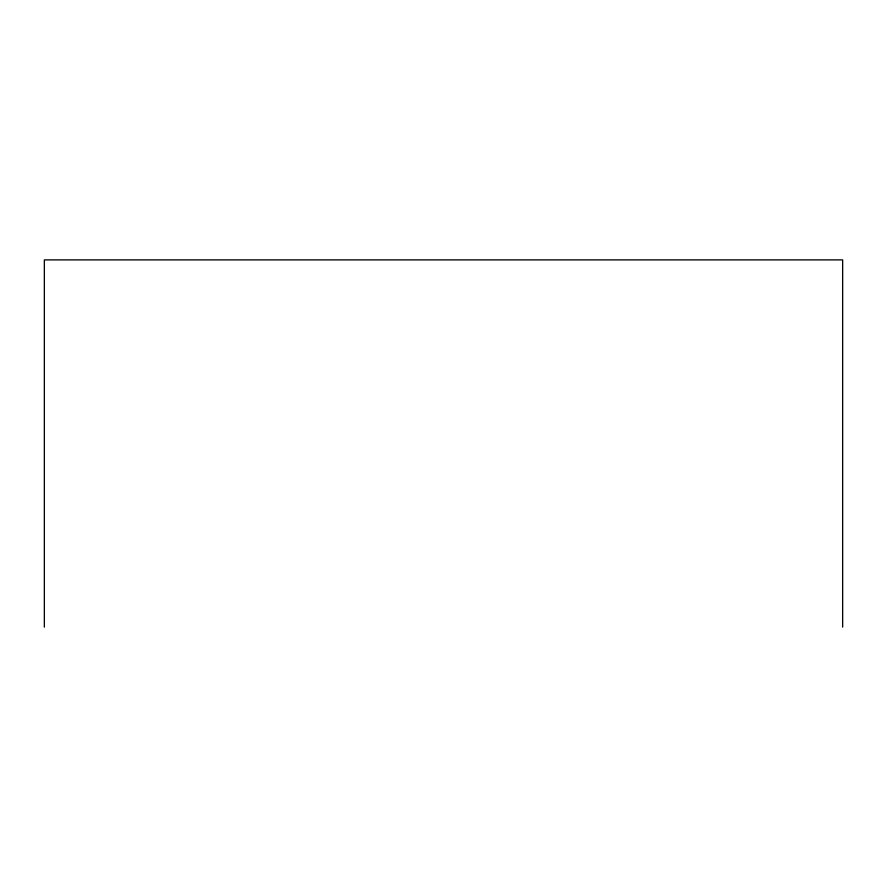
<?xml version="1.0" encoding="UTF-8"?>
<svg xmlns="http://www.w3.org/2000/svg" width="887" height="887" viewBox="0 0 887 887"><rect width="100%" height="100%" fill="white"/><g stroke="black" fill="none" stroke-linecap="round" stroke-linejoin="round"><path stroke-width="1.33" d="M842.65 627.109L842.65 259.891L44.35 259.891L44.35 627.109"/></g></svg>
